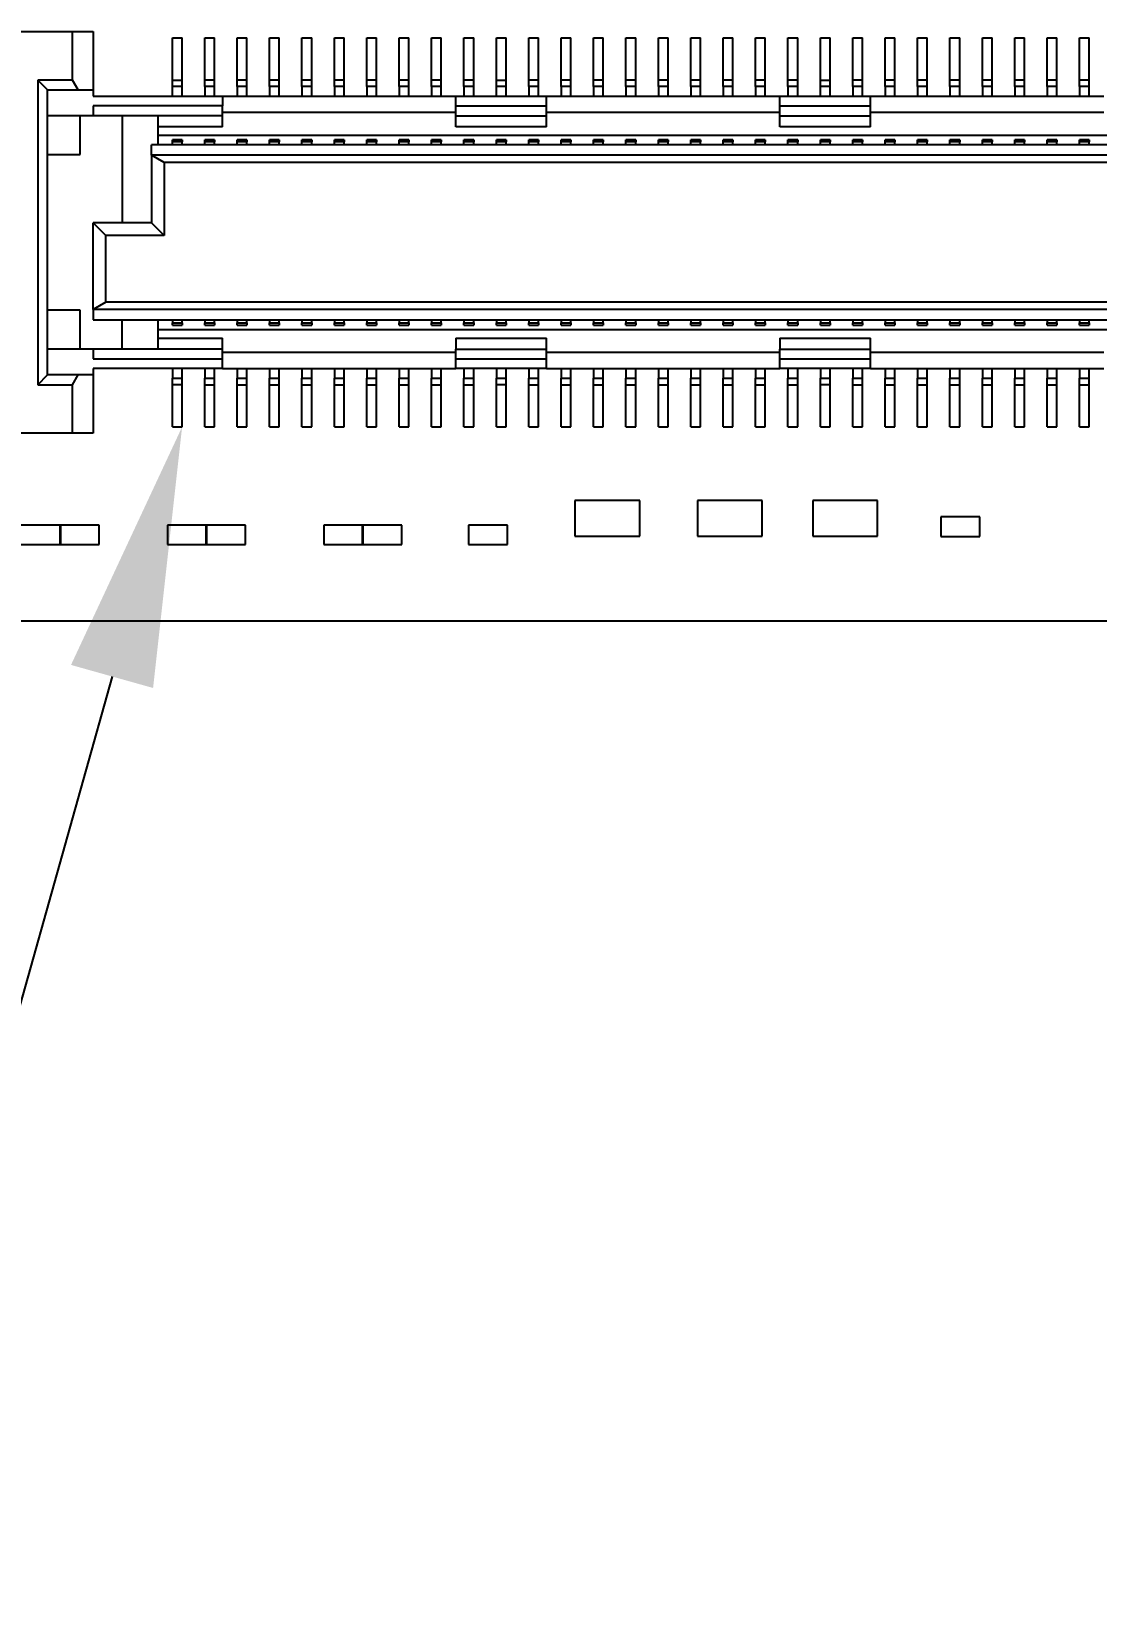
# Model space of a CAD drawing. Header units: millimetres. Extents: x 0 to 895, y 0 to 297.
# Drawn here: x 488.15 to 504.59, y 178.72 to 202.98 of the extents above; entities that cross this region are included whole.
import ezdxf
from ezdxf import colors
from ezdxf.entities.mleader import LeaderData, LeaderLine
from ezdxf.math import Vec2, Vec3

# ---------------------------------------------------------------- set-up
doc = ezdxf.new("R2010")
doc.units = ezdxf.units.MM
doc.styles.get("Standard").update_dxf_attribs({"font": 'GOTHIC.TTF'})

msp = doc.modelspace()

# ---------------------------------------------------------------- linework, layer by layer
at = {"color": 7, "linetype": 'Continuous', "lineweight": 25}
for p, q in [((487.05, 202.979), (488.782, 202.979)), ((488.782, 202.229), (488.782, 202.979)), ((488.782, 202.979), (489.1, 202.979)), ((489.1, 202.979), (489.1, 202.079)), ((490.325, 202.879), (490.475, 202.879)), ((490.325, 202.229), (490.325, 202.879)), ((490.475, 202.229), (490.475, 202.879)), ((490.825, 202.879), (490.975, 202.879)), ((490.825, 202.229), (490.825, 202.879)), ((490.975, 202.229), (490.975, 202.879)), ((491.325, 202.879), (491.475, 202.879)), ((491.325, 202.229), (491.325, 202.879)), ((491.475, 202.229), (491.475, 202.879)), ((491.825, 202.879), (491.975, 202.879)), ((491.825, 202.229), (491.825, 202.879)), ((491.975, 202.229), (491.975, 202.879)), ((492.325, 202.879), (492.475, 202.879)), ((492.325, 202.229), (492.325, 202.879)), ((492.475, 202.229), (492.475, 202.879)), ((492.825, 202.879), (492.975, 202.879)), ((492.825, 202.229), (492.825, 202.879)), ((492.975, 202.229), (492.975, 202.879)), ((493.325, 202.879), (493.475, 202.879)), ((493.325, 202.229), (493.325, 202.879)), ((493.475, 202.229), (493.475, 202.879)), ((493.825, 202.879), (493.975, 202.879)), ((493.825, 202.229), (493.825, 202.879)), ((493.975, 202.229), (493.975, 202.879)), ((494.325, 202.879), (494.475, 202.879)), ((494.325, 202.229), (494.325, 202.879)), ((494.475, 202.229), (494.475, 202.879)), ((494.825, 202.879), (494.975, 202.879)), ((494.825, 202.229), (494.825, 202.879)), ((494.975, 202.229), (494.975, 202.879)), ((495.325, 202.879), (495.475, 202.879)), ((495.325, 202.229), (495.325, 202.879)), ((495.475, 202.229), (495.475, 202.879)), ((495.825, 202.879), (495.975, 202.879)), ((495.825, 202.229), (495.825, 202.879)), ((495.975, 202.229), (495.975, 202.879)), ((496.325, 202.879), (496.475, 202.879)), ((496.325, 202.229), (496.325, 202.879)), ((496.475, 202.229), (496.475, 202.879)), ((496.825, 202.879), (496.975, 202.879)), ((496.825, 202.229), (496.825, 202.879)), ((496.975, 202.229), (496.975, 202.879)), ((497.325, 202.879), (497.475, 202.879)), ((497.325, 202.229), (497.325, 202.879)), ((497.475, 202.229), (497.475, 202.879)), ((497.825, 202.879), (497.975, 202.879)), ((497.825, 202.229), (497.825, 202.879)), ((497.975, 202.229), (497.975, 202.879)), ((498.325, 202.879), (498.475, 202.879)), ((498.325, 202.229), (498.325, 202.879)), ((498.475, 202.229), (498.475, 202.879)), ((498.825, 202.879), (498.975, 202.879)), ((498.825, 202.229), (498.825, 202.879)), ((498.975, 202.229), (498.975, 202.879)), ((499.325, 202.879), (499.475, 202.879)), ((499.325, 202.229), (499.325, 202.879)), ((499.475, 202.229), (499.475, 202.879)), ((499.825, 202.879), (499.975, 202.879)), ((499.825, 202.229), (499.825, 202.879)), ((499.975, 202.229), (499.975, 202.879)), ((500.325, 202.879), (500.475, 202.879)), ((500.325, 202.229), (500.325, 202.879)), ((500.475, 202.229), (500.475, 202.879)), ((500.825, 202.879), (500.975, 202.879)), ((500.825, 202.229), (500.825, 202.879)), ((500.975, 202.229), (500.975, 202.879)), ((501.325, 202.879), (501.475, 202.879)), ((501.325, 202.229), (501.325, 202.879)), ((501.475, 202.229), (501.475, 202.879)), ((501.825, 202.879), (501.975, 202.879)), ((501.825, 202.229), (501.825, 202.879)), ((501.975, 202.229), (501.975, 202.879)), ((502.325, 202.879), (502.475, 202.879)), ((502.325, 202.229), (502.325, 202.879)), ((502.475, 202.229), (502.475, 202.879)), ((502.825, 202.879), (502.975, 202.879)), ((502.825, 202.229), (502.825, 202.879)), ((502.975, 202.229), (502.975, 202.879)), ((503.325, 202.879), (503.475, 202.879)), ((503.325, 202.229), (503.325, 202.879)), ((503.475, 202.229), (503.475, 202.879)), ((503.825, 202.879), (503.975, 202.879)), ((503.825, 202.229), (503.825, 202.879)), ((503.975, 202.229), (503.975, 202.879)), ((504.325, 202.879), (504.475, 202.879)), ((504.325, 202.229), (504.325, 202.879)), ((504.475, 202.229), (504.475, 202.879)), ((488.782, 202.229), (488.25, 202.229)), ((488.25, 202.229), (488.25, 197.529)), ((488.4, 202.079), (488.25, 202.229)), ((488.4, 202.079), (488.869, 202.079)), ((488.4, 197.679), (488.4, 202.079)), ((488.869, 202.079), (488.782, 202.229)), ((488.869, 202.079), (489.1, 202.079)), ((489.1, 202.079), (489.1, 201.979)), ((490.325, 202.229), (490.475, 202.229)), ((490.325, 202.129), (490.325, 202.229)), ((490.325, 201.979), (490.325, 202.129)), ((490.475, 202.129), (490.325, 202.129)), ((490.475, 202.129), (490.475, 202.229)), ((490.475, 201.979), (490.475, 202.129)), ((490.975, 202.229), (490.825, 202.229)), ((490.825, 202.129), (490.825, 202.229)), ((490.825, 202.129), (490.825, 201.979)), ((490.975, 202.129), (490.825, 202.129)), ((490.975, 202.129), (490.975, 202.229)), ((490.975, 201.979), (490.975, 202.129)), ((491.475, 202.229), (491.325, 202.229)), ((491.325, 202.129), (491.325, 202.229)), ((491.475, 202.129), (491.325, 202.129)), ((491.325, 202.129), (491.325, 201.979)), ((491.475, 202.129), (491.475, 202.229)), ((491.475, 201.979), (491.475, 202.129)), ((491.975, 202.229), (491.825, 202.229)), ((491.825, 202.129), (491.825, 202.229)), ((491.975, 202.129), (491.825, 202.129)), ((491.825, 202.129), (491.825, 201.979)), ((491.975, 202.129), (491.975, 202.229)), ((491.975, 201.979), (491.975, 202.129)), ((492.475, 202.229), (492.325, 202.229)), ((492.325, 202.129), (492.325, 202.229)), ((492.325, 202.129), (492.325, 201.979)), ((492.475, 202.129), (492.325, 202.129)), ((492.475, 202.129), (492.475, 202.229)), ((492.475, 201.979), (492.475, 202.129)), ((492.975, 202.229), (492.825, 202.229)), ((492.825, 202.129), (492.825, 202.229)), ((492.825, 202.129), (492.825, 201.979)), ((492.975, 202.129), (492.825, 202.129)), ((492.975, 202.129), (492.975, 202.229)), ((492.975, 201.979), (492.975, 202.129)), ((493.475, 202.229), (493.325, 202.229)), ((493.325, 202.129), (493.325, 202.229)), ((493.325, 202.129), (493.325, 201.979)), ((493.475, 202.129), (493.325, 202.129)), ((493.475, 202.129), (493.475, 202.229)), ((493.475, 201.979), (493.475, 202.129)), ((493.975, 202.229), (493.825, 202.229)), ((493.825, 202.129), (493.825, 202.229)), ((493.825, 202.129), (493.825, 201.979)), ((493.975, 202.129), (493.825, 202.129)), ((493.975, 202.129), (493.975, 202.229)), ((493.975, 201.979), (493.975, 202.129)), ((494.475, 202.229), (494.325, 202.229)), ((494.325, 202.129), (494.325, 202.229)), ((494.325, 202.129), (494.325, 201.979)), ((494.475, 202.129), (494.325, 202.129)), ((494.475, 202.129), (494.475, 202.229)), ((494.475, 201.979), (494.475, 202.129)), ((494.975, 202.229), (494.825, 202.229)), ((494.825, 202.129), (494.825, 202.229)), ((494.825, 202.129), (494.825, 201.979)), ((494.975, 202.129), (494.825, 202.129)), ((494.975, 202.129), (494.975, 202.229)), ((494.975, 201.979), (494.975, 202.129)), ((495.325, 202.229), (495.475, 202.229)), ((495.325, 202.129), (495.325, 202.229)), ((495.325, 201.979), (495.325, 202.129)), ((495.475, 202.129), (495.325, 202.129)), ((495.475, 202.129), (495.475, 202.229)), ((495.475, 201.979), (495.475, 202.129)), ((495.975, 202.229), (495.825, 202.229)), ((495.825, 202.129), (495.825, 202.229)), ((495.825, 202.129), (495.825, 201.979)), ((495.975, 202.129), (495.825, 202.129)), ((495.975, 202.129), (495.975, 202.229)), ((495.975, 201.979), (495.975, 202.129)), ((496.475, 202.229), (496.325, 202.229)), ((496.325, 202.129), (496.325, 202.229)), ((496.325, 202.129), (496.325, 201.979)), ((496.475, 202.129), (496.325, 202.129)), ((496.475, 202.129), (496.475, 202.229)), ((496.475, 201.979), (496.475, 202.129)), ((496.975, 202.229), (496.825, 202.229)), ((496.825, 202.129), (496.825, 202.229)), ((496.825, 202.129), (496.825, 201.979)), ((496.975, 202.129), (496.825, 202.129)), ((496.975, 202.129), (496.975, 202.229)), ((496.975, 201.979), (496.975, 202.129)), ((497.475, 202.229), (497.325, 202.229)), ((497.325, 202.129), (497.325, 202.229)), ((497.325, 202.129), (497.325, 201.979)), ((497.475, 202.129), (497.325, 202.129)), ((497.475, 202.129), (497.475, 202.229)), ((497.475, 201.979), (497.475, 202.129)), ((497.975, 202.229), (497.825, 202.229)), ((497.825, 202.129), (497.825, 202.229)), ((497.825, 202.129), (497.825, 201.979)), ((497.975, 202.129), (497.825, 202.129)), ((497.975, 202.129), (497.975, 202.229)), ((497.975, 201.979), (497.975, 202.129)), ((498.475, 202.229), (498.325, 202.229)), ((498.325, 202.129), (498.325, 202.229)), ((498.475, 202.129), (498.325, 202.129)), ((498.325, 202.129), (498.325, 201.979)), ((498.475, 202.129), (498.475, 202.229)), ((498.475, 201.979), (498.475, 202.129)), ((498.975, 202.229), (498.825, 202.229)), ((498.825, 202.129), (498.825, 202.229)), ((498.825, 202.129), (498.825, 201.979)), ((498.975, 202.129), (498.825, 202.129)), ((498.975, 202.129), (498.975, 202.229)), ((498.975, 201.979), (498.975, 202.129)), ((499.475, 202.229), (499.325, 202.229)), ((499.325, 202.129), (499.325, 202.229)), ((499.325, 202.129), (499.325, 201.979)), ((499.475, 202.129), (499.325, 202.129)), ((499.475, 202.129), (499.475, 202.229)), ((499.475, 201.979), (499.475, 202.129)), ((499.975, 202.229), (499.825, 202.229)), ((499.825, 202.129), (499.825, 202.229)), ((499.975, 202.129), (499.825, 202.129)), ((499.825, 202.129), (499.825, 201.979)), ((499.975, 202.129), (499.975, 202.229)), ((499.975, 201.979), (499.975, 202.129)), ((500.325, 202.229), (500.475, 202.229)), ((500.325, 202.129), (500.325, 202.229)), ((500.325, 201.979), (500.325, 202.129)), ((500.475, 202.129), (500.325, 202.129)), ((500.475, 202.129), (500.475, 202.229)), ((500.475, 201.979), (500.475, 202.129)), ((500.975, 202.229), (500.825, 202.229)), ((500.825, 202.129), (500.825, 202.229)), ((500.825, 202.129), (500.825, 201.979)), ((500.975, 202.129), (500.825, 202.129)), ((500.975, 202.129), (500.975, 202.229)), ((500.975, 201.979), (500.975, 202.129)), ((501.475, 202.229), (501.325, 202.229)), ((501.325, 202.129), (501.325, 202.229)), ((501.475, 202.129), (501.325, 202.129)), ((501.325, 202.129), (501.325, 201.979)), ((501.475, 202.129), (501.475, 202.229)), ((501.475, 201.979), (501.475, 202.129)), ((501.975, 202.229), (501.825, 202.229)), ((501.825, 202.129), (501.825, 202.229)), ((501.975, 202.129), (501.825, 202.129)), ((501.825, 202.129), (501.825, 201.979)), ((501.975, 202.129), (501.975, 202.229)), ((501.975, 201.979), (501.975, 202.129)), ((502.475, 202.229), (502.325, 202.229)), ((502.325, 202.129), (502.325, 202.229)), ((502.475, 202.129), (502.325, 202.129)), ((502.325, 202.129), (502.325, 201.979)), ((502.475, 202.129), (502.475, 202.229)), ((502.475, 201.979), (502.475, 202.129)), ((502.975, 202.229), (502.825, 202.229)), ((502.825, 202.129), (502.825, 202.229)), ((502.825, 202.129), (502.825, 201.979)), ((502.975, 202.129), (502.825, 202.129)), ((502.975, 202.129), (502.975, 202.229)), ((502.975, 201.979), (502.975, 202.129)), ((503.475, 202.229), (503.325, 202.229)), ((503.325, 202.129), (503.325, 202.229)), ((503.325, 202.129), (503.325, 201.979)), ((503.475, 202.129), (503.325, 202.129)), ((503.475, 202.129), (503.475, 202.229)), ((503.475, 201.979), (503.475, 202.129)), ((503.975, 202.229), (503.825, 202.229)), ((503.825, 202.129), (503.825, 202.229)), ((503.975, 202.129), (503.825, 202.129)), ((503.825, 202.129), (503.825, 201.979)), ((503.975, 202.129), (503.975, 202.229)), ((503.975, 201.979), (503.975, 202.129)), ((504.475, 202.229), (504.325, 202.229)), ((504.325, 202.129), (504.325, 202.229)), ((504.475, 202.129), (504.325, 202.129)), ((504.325, 202.129), (504.325, 201.979)), ((504.475, 202.129), (504.475, 202.229)), ((504.475, 201.979), (504.475, 202.129)), ((489.1, 201.979), (491.1, 201.979)), ((491.1, 201.829), (489.1, 201.829)), ((489.1, 201.829), (489.1, 201.679)), ((491.1, 201.979), (491.1, 201.829)), ((491.1, 201.979), (494.7, 201.979)), ((491.1, 201.679), (491.1, 201.829)), ((494.7, 201.829), (494.7, 201.979)), ((494.7, 201.979), (496.1, 201.979)), ((494.7, 201.829), (496.1, 201.829)), ((494.7, 201.679), (494.7, 201.829)), ((496.1, 201.829), (496.1, 201.979)), ((496.1, 201.979), (499.7, 201.979)), ((496.1, 201.679), (496.1, 201.829)), ((499.7, 201.829), (499.7, 201.979)), ((499.7, 201.979), (501.1, 201.979)), ((499.7, 201.829), (501.1, 201.829)), ((499.7, 201.679), (499.7, 201.829)), ((501.1, 201.829), (501.1, 201.979)), ((501.1, 201.979), (504.7, 201.979)), ((501.1, 201.679), (501.1, 201.829)), ((489.1, 201.679), (488.4, 201.679)), ((488.9, 201.079), (488.9, 201.679)), ((491.1, 201.679), (489.1, 201.679)), ((489.55, 201.679), (489.55, 200.029)), ((490.1, 201.679), (490.1, 201.509)), ((494.7, 201.729), (491.1, 201.729)), ((491.1, 201.509), (491.1, 201.679)), ((494.7, 201.679), (496.1, 201.679)), ((494.7, 201.509), (494.7, 201.679)), ((499.7, 201.729), (496.1, 201.729)), ((496.1, 201.509), (496.1, 201.679)), ((499.7, 201.679), (501.1, 201.679)), ((499.7, 201.509), (499.7, 201.679)), ((504.7, 201.729), (501.1, 201.729)), ((501.1, 201.509), (501.1, 201.679)), ((491.1, 201.509), (490.1, 201.509)), ((490.1, 201.509), (490.1, 201.379)), ((490.1, 201.379), (545.2, 201.379)), ((490.1, 201.379), (490.1, 201.229)), ((496.1, 201.509), (494.7, 201.509)), ((501.1, 201.509), (499.7, 201.509)), ((488.4, 201.079), (488.9, 201.079)), ((545.3, 201.229), (490, 201.229)), ((490, 201.069), (490, 201.229)), ((490.475, 201.309), (490.325, 201.309)), ((490.325, 201.275), (490.325, 201.309)), ((490.325, 201.229), (490.325, 201.275)), ((490.475, 201.275), (490.325, 201.275)), ((490.475, 201.309), (490.475, 201.275)), ((490.475, 201.229), (490.475, 201.275)), ((490.975, 201.309), (490.825, 201.309)), ((490.825, 201.275), (490.825, 201.309)), ((490.825, 201.229), (490.825, 201.275)), ((490.975, 201.275), (490.825, 201.275)), ((490.975, 201.309), (490.975, 201.275)), ((490.975, 201.229), (490.975, 201.275)), ((491.475, 201.309), (491.325, 201.309)), ((491.325, 201.275), (491.325, 201.309)), ((491.325, 201.229), (491.325, 201.275)), ((491.475, 201.275), (491.325, 201.275)), ((491.475, 201.309), (491.475, 201.275)), ((491.475, 201.229), (491.475, 201.275)), ((491.975, 201.309), (491.825, 201.309)), ((491.825, 201.275), (491.825, 201.309)), ((491.825, 201.229), (491.825, 201.275)), ((491.975, 201.275), (491.825, 201.275)), ((491.975, 201.309), (491.975, 201.275)), ((491.975, 201.229), (491.975, 201.275)), ((492.475, 201.309), (492.325, 201.309)), ((492.325, 201.275), (492.325, 201.309)), ((492.325, 201.229), (492.325, 201.275)), ((492.475, 201.275), (492.325, 201.275)), ((492.475, 201.309), (492.475, 201.275)), ((492.475, 201.229), (492.475, 201.275)), ((492.975, 201.309), (492.825, 201.309)), ((492.825, 201.275), (492.825, 201.309)), ((492.825, 201.229), (492.825, 201.275)), ((492.975, 201.275), (492.825, 201.275)), ((492.975, 201.309), (492.975, 201.275)), ((492.975, 201.229), (492.975, 201.275)), ((493.475, 201.309), (493.325, 201.309)), ((493.325, 201.275), (493.325, 201.309)), ((493.325, 201.229), (493.325, 201.275)), ((493.475, 201.275), (493.325, 201.275)), ((493.475, 201.309), (493.475, 201.275)), ((493.475, 201.229), (493.475, 201.275)), ((493.975, 201.309), (493.825, 201.309)), ((493.825, 201.275), (493.825, 201.309)), ((493.825, 201.229), (493.825, 201.275)), ((493.975, 201.275), (493.825, 201.275)), ((493.975, 201.309), (493.975, 201.275)), ((493.975, 201.229), (493.975, 201.275)), ((494.475, 201.309), (494.325, 201.309)), ((494.325, 201.275), (494.325, 201.309)), ((494.325, 201.229), (494.325, 201.275)), ((494.475, 201.275), (494.325, 201.275)), ((494.475, 201.309), (494.475, 201.275)), ((494.475, 201.229), (494.475, 201.275)), ((494.975, 201.309), (494.825, 201.309)), ((494.825, 201.275), (494.825, 201.309)), ((494.825, 201.229), (494.825, 201.275)), ((494.975, 201.275), (494.825, 201.275)), ((494.975, 201.309), (494.975, 201.275)), ((494.975, 201.229), (494.975, 201.275)), ((495.475, 201.309), (495.325, 201.309)), ((495.325, 201.275), (495.325, 201.309)), ((495.325, 201.229), (495.325, 201.275)), ((495.475, 201.275), (495.325, 201.275)), ((495.475, 201.309), (495.475, 201.275)), ((495.475, 201.229), (495.475, 201.275)), ((495.975, 201.309), (495.825, 201.309)), ((495.825, 201.275), (495.825, 201.309)), ((495.825, 201.229), (495.825, 201.275)), ((495.975, 201.275), (495.825, 201.275)), ((495.975, 201.309), (495.975, 201.275)), ((495.975, 201.229), (495.975, 201.275)), ((496.475, 201.309), (496.325, 201.309)), ((496.325, 201.275), (496.325, 201.309)), ((496.325, 201.229), (496.325, 201.275)), ((496.475, 201.275), (496.325, 201.275)), ((496.475, 201.309), (496.475, 201.275)), ((496.475, 201.229), (496.475, 201.275)), ((496.975, 201.309), (496.825, 201.309)), ((496.825, 201.275), (496.825, 201.309)), ((496.825, 201.229), (496.825, 201.275)), ((496.975, 201.275), (496.825, 201.275)), ((496.975, 201.309), (496.975, 201.275)), ((496.975, 201.229), (496.975, 201.275)), ((497.475, 201.309), (497.325, 201.309)), ((497.325, 201.275), (497.325, 201.309)), ((497.325, 201.229), (497.325, 201.275)), ((497.475, 201.275), (497.325, 201.275)), ((497.475, 201.309), (497.475, 201.275)), ((497.475, 201.229), (497.475, 201.275)), ((497.975, 201.309), (497.825, 201.309)), ((497.825, 201.275), (497.825, 201.309)), ((497.825, 201.229), (497.825, 201.275)), ((497.975, 201.275), (497.825, 201.275)), ((497.975, 201.309), (497.975, 201.275)), ((497.975, 201.229), (497.975, 201.275)), ((498.475, 201.309), (498.325, 201.309)), ((498.325, 201.275), (498.325, 201.309)), ((498.325, 201.229), (498.325, 201.275)), ((498.475, 201.275), (498.325, 201.275)), ((498.475, 201.309), (498.475, 201.275)), ((498.475, 201.229), (498.475, 201.275)), ((498.975, 201.309), (498.825, 201.309)), ((498.825, 201.275), (498.825, 201.309)), ((498.825, 201.229), (498.825, 201.275)), ((498.975, 201.275), (498.825, 201.275)), ((498.975, 201.309), (498.975, 201.275)), ((498.975, 201.229), (498.975, 201.275)), ((499.475, 201.309), (499.325, 201.309)), ((499.325, 201.275), (499.325, 201.309)), ((499.325, 201.229), (499.325, 201.275)), ((499.475, 201.275), (499.325, 201.275)), ((499.475, 201.309), (499.475, 201.275)), ((499.475, 201.229), (499.475, 201.275)), ((499.975, 201.309), (499.825, 201.309)), ((499.825, 201.275), (499.825, 201.309)), ((499.825, 201.229), (499.825, 201.275)), ((499.975, 201.275), (499.825, 201.275)), ((499.975, 201.309), (499.975, 201.275)), ((499.975, 201.229), (499.975, 201.275)), ((500.475, 201.309), (500.325, 201.309)), ((500.325, 201.275), (500.325, 201.309)), ((500.325, 201.229), (500.325, 201.275)), ((500.475, 201.275), (500.325, 201.275)), ((500.475, 201.309), (500.475, 201.275)), ((500.475, 201.229), (500.475, 201.275)), ((500.975, 201.309), (500.825, 201.309)), ((500.825, 201.275), (500.825, 201.309)), ((500.825, 201.229), (500.825, 201.275)), ((500.975, 201.275), (500.825, 201.275)), ((500.975, 201.309), (500.975, 201.275)), ((500.975, 201.229), (500.975, 201.275)), ((501.475, 201.309), (501.325, 201.309)), ((501.325, 201.275), (501.325, 201.309)), ((501.325, 201.229), (501.325, 201.275)), ((501.475, 201.275), (501.325, 201.275)), ((501.475, 201.309), (501.475, 201.275)), ((501.475, 201.229), (501.475, 201.275)), ((501.975, 201.309), (501.825, 201.309)), ((501.825, 201.275), (501.825, 201.309)), ((501.825, 201.229), (501.825, 201.275)), ((501.975, 201.275), (501.825, 201.275)), ((501.975, 201.309), (501.975, 201.275)), ((501.975, 201.229), (501.975, 201.275)), ((502.475, 201.309), (502.325, 201.309)), ((502.325, 201.275), (502.325, 201.309)), ((502.325, 201.229), (502.325, 201.275)), ((502.475, 201.275), (502.325, 201.275)), ((502.475, 201.309), (502.475, 201.275)), ((502.475, 201.229), (502.475, 201.275)), ((502.975, 201.309), (502.825, 201.309)), ((502.825, 201.275), (502.825, 201.309)), ((502.825, 201.229), (502.825, 201.275)), ((502.975, 201.275), (502.825, 201.275)), ((502.975, 201.309), (502.975, 201.275)), ((502.975, 201.229), (502.975, 201.275)), ((503.475, 201.309), (503.325, 201.309)), ((503.325, 201.275), (503.325, 201.309)), ((503.325, 201.229), (503.325, 201.275)), ((503.475, 201.275), (503.325, 201.275)), ((503.475, 201.309), (503.475, 201.275)), ((503.475, 201.229), (503.475, 201.275)), ((503.975, 201.309), (503.825, 201.309)), ((503.825, 201.275), (503.825, 201.309)), ((503.825, 201.229), (503.825, 201.275)), ((503.975, 201.275), (503.825, 201.275)), ((503.975, 201.309), (503.975, 201.275)), ((503.975, 201.229), (503.975, 201.275)), ((504.475, 201.309), (504.325, 201.309)), ((504.325, 201.275), (504.325, 201.309)), ((504.325, 201.229), (504.325, 201.275)), ((504.475, 201.275), (504.325, 201.275)), ((504.475, 201.309), (504.475, 201.275)), ((504.475, 201.229), (504.475, 201.275)), ((545.3, 201.069), (490, 201.069)), ((490.2, 200.955), (490, 201.069)), ((490, 201.069), (490, 200.029)), ((490.2, 200.955), (490.2, 199.829)), ((545.1, 200.955), (490.2, 200.955)), ((489.1, 198.689), (489.1, 200.029)), ((489.3, 199.829), (489.1, 200.029)), ((490, 200.029), (489.1, 200.029)), ((490.2, 199.829), (490, 200.029)), ((490.2, 199.829), (489.3, 199.829)), ((489.3, 198.804), (489.3, 199.829)), ((488.9, 198.679), (488.4, 198.679)), ((488.9, 198.079), (488.9, 198.679)), ((489.3, 198.804), (489.1, 198.689)), ((546.2, 198.689), (489.1, 198.689)), ((489.1, 198.689), (489.1, 198.529)), ((546, 198.804), (489.3, 198.804)), ((489.1, 198.529), (546.2, 198.529)), ((489.55, 198.079), (489.55, 198.529)), ((490.1, 198.529), (490.1, 198.379)), ((490.325, 198.529), (490.325, 198.483)), ((490.325, 198.483), (490.475, 198.483)), ((490.325, 198.449), (490.325, 198.483)), ((490.325, 198.449), (490.475, 198.449)), ((490.475, 198.483), (490.475, 198.529)), ((490.475, 198.483), (490.475, 198.449)), ((490.825, 198.529), (490.825, 198.483)), ((490.825, 198.483), (490.975, 198.483)), ((490.825, 198.449), (490.825, 198.483)), ((490.825, 198.449), (490.975, 198.449)), ((490.975, 198.483), (490.975, 198.529)), ((490.975, 198.483), (490.975, 198.449)), ((491.325, 198.529), (491.325, 198.483)), ((491.325, 198.483), (491.475, 198.483)), ((491.325, 198.449), (491.325, 198.483)), ((491.325, 198.449), (491.475, 198.449)), ((491.475, 198.483), (491.475, 198.529)), ((491.475, 198.483), (491.475, 198.449)), ((491.825, 198.529), (491.825, 198.483)), ((491.825, 198.483), (491.975, 198.483)), ((491.825, 198.449), (491.825, 198.483)), ((491.825, 198.449), (491.975, 198.449)), ((491.975, 198.483), (491.975, 198.529)), ((491.975, 198.483), (491.975, 198.449)), ((492.325, 198.529), (492.325, 198.483)), ((492.325, 198.483), (492.475, 198.483)), ((492.325, 198.449), (492.325, 198.483)), ((492.325, 198.449), (492.475, 198.449)), ((492.475, 198.483), (492.475, 198.529)), ((492.475, 198.483), (492.475, 198.449)), ((492.825, 198.529), (492.825, 198.483)), ((492.825, 198.483), (492.975, 198.483)), ((492.825, 198.449), (492.825, 198.483)), ((492.825, 198.449), (492.975, 198.449)), ((492.975, 198.483), (492.975, 198.529)), ((492.975, 198.483), (492.975, 198.449)), ((493.325, 198.529), (493.325, 198.483)), ((493.325, 198.483), (493.475, 198.483)), ((493.325, 198.449), (493.325, 198.483)), ((493.325, 198.449), (493.475, 198.449)), ((493.475, 198.483), (493.475, 198.529)), ((493.475, 198.483), (493.475, 198.449)), ((493.825, 198.529), (493.825, 198.483)), ((493.825, 198.483), (493.975, 198.483)), ((493.825, 198.449), (493.825, 198.483)), ((493.825, 198.449), (493.975, 198.449)), ((493.975, 198.483), (493.975, 198.529)), ((493.975, 198.483), (493.975, 198.449)), ((494.325, 198.529), (494.325, 198.483)), ((494.325, 198.483), (494.475, 198.483)), ((494.325, 198.449), (494.325, 198.483)), ((494.325, 198.449), (494.475, 198.449)), ((494.475, 198.483), (494.475, 198.529)), ((494.475, 198.483), (494.475, 198.449)), ((494.825, 198.529), (494.825, 198.483)), ((494.825, 198.483), (494.975, 198.483)), ((494.825, 198.449), (494.825, 198.483)), ((494.825, 198.449), (494.975, 198.449)), ((494.975, 198.483), (494.975, 198.529)), ((494.975, 198.483), (494.975, 198.449)), ((495.325, 198.529), (495.325, 198.483)), ((495.325, 198.483), (495.475, 198.483)), ((495.325, 198.449), (495.325, 198.483)), ((495.325, 198.449), (495.475, 198.449)), ((495.475, 198.483), (495.475, 198.529)), ((495.475, 198.483), (495.475, 198.449)), ((495.825, 198.529), (495.825, 198.483)), ((495.825, 198.483), (495.975, 198.483)), ((495.825, 198.449), (495.825, 198.483)), ((495.825, 198.449), (495.975, 198.449)), ((495.975, 198.483), (495.975, 198.529)), ((495.975, 198.483), (495.975, 198.449)), ((496.325, 198.529), (496.325, 198.483)), ((496.325, 198.483), (496.475, 198.483)), ((496.325, 198.449), (496.325, 198.483)), ((496.325, 198.449), (496.475, 198.449)), ((496.475, 198.483), (496.475, 198.529)), ((496.475, 198.483), (496.475, 198.449)), ((496.825, 198.529), (496.825, 198.483)), ((496.825, 198.483), (496.975, 198.483)), ((496.825, 198.449), (496.825, 198.483)), ((496.825, 198.449), (496.975, 198.449)), ((496.975, 198.483), (496.975, 198.529)), ((496.975, 198.483), (496.975, 198.449)), ((497.325, 198.529), (497.325, 198.483)), ((497.325, 198.483), (497.475, 198.483)), ((497.325, 198.449), (497.325, 198.483)), ((497.325, 198.449), (497.475, 198.449)), ((497.475, 198.483), (497.475, 198.529)), ((497.475, 198.483), (497.475, 198.449)), ((497.825, 198.529), (497.825, 198.483)), ((497.825, 198.483), (497.975, 198.483)), ((497.825, 198.449), (497.825, 198.483)), ((497.825, 198.449), (497.975, 198.449)), ((497.975, 198.483), (497.975, 198.529)), ((497.975, 198.483), (497.975, 198.449)), ((498.325, 198.529), (498.325, 198.483)), ((498.325, 198.483), (498.475, 198.483)), ((498.325, 198.449), (498.325, 198.483)), ((498.325, 198.449), (498.475, 198.449)), ((498.475, 198.483), (498.475, 198.529)), ((498.475, 198.483), (498.475, 198.449)), ((498.825, 198.529), (498.825, 198.483)), ((498.825, 198.483), (498.975, 198.483)), ((498.825, 198.449), (498.825, 198.483)), ((498.825, 198.449), (498.975, 198.449)), ((498.975, 198.483), (498.975, 198.529)), ((498.975, 198.483), (498.975, 198.449)), ((499.325, 198.529), (499.325, 198.483)), ((499.325, 198.483), (499.475, 198.483)), ((499.325, 198.449), (499.325, 198.483)), ((499.325, 198.449), (499.475, 198.449)), ((499.475, 198.483), (499.475, 198.529)), ((499.475, 198.483), (499.475, 198.449)), ((499.825, 198.529), (499.825, 198.483)), ((499.825, 198.483), (499.975, 198.483)), ((499.825, 198.449), (499.825, 198.483)), ((499.825, 198.449), (499.975, 198.449)), ((499.975, 198.483), (499.975, 198.529)), ((499.975, 198.483), (499.975, 198.449)), ((500.325, 198.529), (500.325, 198.483)), ((500.325, 198.483), (500.475, 198.483)), ((500.325, 198.449), (500.325, 198.483)), ((500.325, 198.449), (500.475, 198.449)), ((500.475, 198.483), (500.475, 198.529)), ((500.475, 198.483), (500.475, 198.449)), ((500.825, 198.529), (500.825, 198.483)), ((500.825, 198.483), (500.975, 198.483)), ((500.825, 198.449), (500.825, 198.483)), ((500.825, 198.449), (500.975, 198.449)), ((500.975, 198.483), (500.975, 198.529)), ((500.975, 198.483), (500.975, 198.449)), ((501.325, 198.529), (501.325, 198.483)), ((501.325, 198.483), (501.475, 198.483)), ((501.325, 198.449), (501.325, 198.483)), ((501.325, 198.449), (501.475, 198.449)), ((501.475, 198.483), (501.475, 198.529)), ((501.475, 198.483), (501.475, 198.449)), ((501.825, 198.529), (501.825, 198.483)), ((501.825, 198.483), (501.975, 198.483)), ((501.825, 198.449), (501.825, 198.483)), ((501.825, 198.449), (501.975, 198.449)), ((501.975, 198.483), (501.975, 198.529)), ((501.975, 198.483), (501.975, 198.449)), ((502.325, 198.529), (502.325, 198.483)), ((502.325, 198.483), (502.475, 198.483)), ((502.325, 198.449), (502.325, 198.483)), ((502.325, 198.449), (502.475, 198.449)), ((502.475, 198.483), (502.475, 198.529)), ((502.475, 198.483), (502.475, 198.449)), ((502.825, 198.529), (502.825, 198.483)), ((502.825, 198.483), (502.975, 198.483)), ((502.825, 198.449), (502.825, 198.483)), ((502.825, 198.449), (502.975, 198.449)), ((502.975, 198.483), (502.975, 198.529)), ((502.975, 198.483), (502.975, 198.449)), ((503.325, 198.529), (503.325, 198.483)), ((503.325, 198.483), (503.475, 198.483)), ((503.325, 198.449), (503.325, 198.483)), ((503.325, 198.449), (503.475, 198.449)), ((503.475, 198.483), (503.475, 198.529)), ((503.475, 198.483), (503.475, 198.449)), ((503.825, 198.529), (503.825, 198.483)), ((503.825, 198.483), (503.975, 198.483)), ((503.825, 198.449), (503.825, 198.483)), ((503.825, 198.449), (503.975, 198.449)), ((503.975, 198.483), (503.975, 198.529)), ((503.975, 198.483), (503.975, 198.449)), ((504.325, 198.529), (504.325, 198.483)), ((504.325, 198.483), (504.475, 198.483)), ((504.325, 198.449), (504.325, 198.483)), ((504.325, 198.449), (504.475, 198.449)), ((504.475, 198.483), (504.475, 198.529)), ((504.475, 198.483), (504.475, 198.449)), ((490.1, 198.379), (545.2, 198.379)), ((490.1, 198.379), (490.1, 198.249)), ((490.1, 198.249), (491.1, 198.249)), ((490.1, 198.249), (490.1, 198.079)), ((491.1, 198.079), (491.1, 198.249)), ((494.7, 198.249), (496.1, 198.249)), ((494.7, 198.249), (494.7, 198.079)), ((496.1, 198.079), (496.1, 198.249)), ((499.7, 198.249), (501.1, 198.249)), ((499.7, 198.249), (499.7, 198.079)), ((501.1, 198.079), (501.1, 198.249)), ((489.1, 198.079), (488.4, 198.079)), ((489.1, 198.079), (489.1, 197.929)), ((491.1, 198.079), (489.1, 198.079)), ((489.1, 197.929), (491.1, 197.929)), ((491.1, 197.929), (491.1, 198.079)), ((491.1, 198.029), (494.7, 198.029)), ((491.1, 197.779), (491.1, 197.929)), ((494.7, 198.079), (496.1, 198.079)), ((494.7, 197.929), (494.7, 198.079)), ((494.7, 197.929), (496.1, 197.929)), ((494.7, 197.779), (494.7, 197.929)), ((496.1, 197.929), (496.1, 198.079)), ((496.1, 198.029), (499.7, 198.029)), ((496.1, 197.779), (496.1, 197.929)), ((499.7, 198.079), (501.1, 198.079)), ((499.7, 197.929), (499.7, 198.079)), ((499.7, 197.929), (501.1, 197.929)), ((499.7, 197.779), (499.7, 197.929)), ((501.1, 197.929), (501.1, 198.079)), ((501.1, 198.029), (504.7, 198.029)), ((501.1, 197.779), (501.1, 197.929)), ((488.25, 197.529), (488.4, 197.679)), ((488.869, 197.679), (488.4, 197.679)), ((488.782, 197.529), (488.869, 197.679)), ((489.1, 197.679), (488.869, 197.679)), ((491.1, 197.779), (489.1, 197.779)), ((489.1, 197.779), (489.1, 197.679)), ((489.1, 197.679), (489.1, 196.779)), ((490.325, 197.779), (490.325, 197.629)), ((490.475, 197.629), (490.475, 197.779)), ((490.825, 197.779), (490.825, 197.629)), ((490.975, 197.629), (490.975, 197.779)), ((491.1, 197.779), (494.7, 197.779)), ((491.325, 197.779), (491.325, 197.629)), ((491.475, 197.629), (491.475, 197.779)), ((491.825, 197.779), (491.825, 197.629)), ((491.975, 197.629), (491.975, 197.779)), ((492.325, 197.779), (492.325, 197.629)), ((492.475, 197.629), (492.475, 197.779)), ((492.825, 197.779), (492.825, 197.629)), ((492.975, 197.629), (492.975, 197.779)), ((493.325, 197.779), (493.325, 197.629)), ((493.475, 197.629), (493.475, 197.779)), ((493.825, 197.779), (493.825, 197.629)), ((493.975, 197.629), (493.975, 197.779)), ((494.325, 197.779), (494.325, 197.629)), ((494.475, 197.629), (494.475, 197.779)), ((496.1, 197.779), (494.7, 197.779)), ((494.825, 197.779), (494.825, 197.629)), ((494.975, 197.629), (494.975, 197.779)), ((495.325, 197.779), (495.325, 197.629)), ((495.475, 197.629), (495.475, 197.779)), ((495.825, 197.779), (495.825, 197.629)), ((495.975, 197.629), (495.975, 197.779)), ((496.1, 197.779), (499.7, 197.779)), ((496.325, 197.779), (496.325, 197.629)), ((496.475, 197.629), (496.475, 197.779)), ((496.825, 197.779), (496.825, 197.629)), ((496.975, 197.629), (496.975, 197.779)), ((497.325, 197.779), (497.325, 197.629)), ((497.475, 197.629), (497.475, 197.779)), ((497.825, 197.779), (497.825, 197.629)), ((497.975, 197.629), (497.975, 197.779)), ((498.325, 197.779), (498.325, 197.629)), ((498.475, 197.629), (498.475, 197.779)), ((498.825, 197.779), (498.825, 197.629)), ((498.975, 197.629), (498.975, 197.779)), ((499.325, 197.779), (499.325, 197.629)), ((499.475, 197.629), (499.475, 197.779)), ((501.1, 197.779), (499.7, 197.779)), ((499.825, 197.779), (499.825, 197.629)), ((499.975, 197.629), (499.975, 197.779)), ((500.325, 197.779), (500.325, 197.629)), ((500.475, 197.629), (500.475, 197.779)), ((500.825, 197.779), (500.825, 197.629)), ((500.975, 197.629), (500.975, 197.779)), ((501.1, 197.779), (504.7, 197.779)), ((501.325, 197.779), (501.325, 197.629)), ((501.475, 197.629), (501.475, 197.779)), ((501.825, 197.779), (501.825, 197.629)), ((501.975, 197.629), (501.975, 197.779)), ((502.325, 197.779), (502.325, 197.629)), ((502.475, 197.629), (502.475, 197.779)), ((502.825, 197.779), (502.825, 197.629)), ((502.975, 197.629), (502.975, 197.779)), ((503.325, 197.779), (503.325, 197.629)), ((503.475, 197.629), (503.475, 197.779)), ((503.825, 197.779), (503.825, 197.629)), ((503.975, 197.629), (503.975, 197.779)), ((504.325, 197.779), (504.325, 197.629)), ((504.475, 197.629), (504.475, 197.779)), ((488.25, 197.529), (488.782, 197.529)), ((488.782, 196.779), (488.782, 197.529)), ((490.325, 197.629), (490.475, 197.629)), ((490.325, 197.529), (490.325, 197.629)), ((490.475, 197.529), (490.325, 197.529)), ((490.325, 196.879), (490.325, 197.529)), ((490.475, 197.529), (490.475, 197.629)), ((490.475, 196.879), (490.475, 197.529)), ((490.825, 197.629), (490.975, 197.629)), ((490.825, 197.529), (490.825, 197.629)), ((490.825, 197.529), (490.975, 197.529)), ((490.825, 196.879), (490.825, 197.529)), ((490.975, 197.529), (490.975, 197.629)), ((490.975, 196.879), (490.975, 197.529)), ((491.325, 197.629), (491.475, 197.629)), ((491.325, 197.529), (491.325, 197.629)), ((491.325, 197.529), (491.475, 197.529)), ((491.325, 196.879), (491.325, 197.529)), ((491.475, 197.529), (491.475, 197.629)), ((491.475, 196.879), (491.475, 197.529)), ((491.825, 197.629), (491.975, 197.629)), ((491.825, 197.529), (491.825, 197.629)), ((491.825, 197.529), (491.975, 197.529)), ((491.825, 196.879), (491.825, 197.529)), ((491.975, 197.529), (491.975, 197.629)), ((491.975, 196.879), (491.975, 197.529)), ((492.325, 197.629), (492.475, 197.629)), ((492.325, 197.529), (492.325, 197.629)), ((492.325, 197.529), (492.475, 197.529)), ((492.325, 196.879), (492.325, 197.529)), ((492.475, 197.529), (492.475, 197.629)), ((492.475, 196.879), (492.475, 197.529)), ((492.825, 197.629), (492.975, 197.629)), ((492.825, 197.529), (492.825, 197.629)), ((492.825, 197.529), (492.975, 197.529)), ((492.825, 196.879), (492.825, 197.529)), ((492.975, 197.529), (492.975, 197.629)), ((492.975, 196.879), (492.975, 197.529)), ((493.325, 197.629), (493.475, 197.629)), ((493.325, 197.529), (493.325, 197.629)), ((493.325, 197.529), (493.475, 197.529)), ((493.325, 196.879), (493.325, 197.529)), ((493.475, 197.529), (493.475, 197.629)), ((493.475, 196.879), (493.475, 197.529)), ((493.825, 197.629), (493.975, 197.629)), ((493.825, 197.529), (493.825, 197.629)), ((493.825, 197.529), (493.975, 197.529)), ((493.825, 196.879), (493.825, 197.529)), ((493.975, 197.529), (493.975, 197.629)), ((493.975, 196.879), (493.975, 197.529)), ((494.325, 197.629), (494.475, 197.629)), ((494.325, 197.529), (494.325, 197.629)), ((494.325, 197.529), (494.475, 197.529)), ((494.325, 196.879), (494.325, 197.529)), ((494.475, 197.529), (494.475, 197.629)), ((494.475, 196.879), (494.475, 197.529)), ((494.825, 197.629), (494.975, 197.629)), ((494.825, 197.529), (494.825, 197.629)), ((494.825, 197.529), (494.975, 197.529)), ((494.825, 196.879), (494.825, 197.529)), ((494.975, 197.529), (494.975, 197.629)), ((494.975, 196.879), (494.975, 197.529)), ((495.325, 197.629), (495.475, 197.629)), ((495.325, 197.529), (495.325, 197.629)), ((495.475, 197.529), (495.325, 197.529)), ((495.325, 196.879), (495.325, 197.529)), ((495.475, 197.529), (495.475, 197.629)), ((495.475, 196.879), (495.475, 197.529)), ((495.825, 197.629), (495.975, 197.629)), ((495.825, 197.529), (495.825, 197.629)), ((495.825, 197.529), (495.975, 197.529)), ((495.825, 196.879), (495.825, 197.529)), ((495.975, 197.529), (495.975, 197.629)), ((495.975, 196.879), (495.975, 197.529)), ((496.325, 197.629), (496.475, 197.629)), ((496.325, 197.529), (496.325, 197.629)), ((496.325, 197.529), (496.475, 197.529)), ((496.325, 196.879), (496.325, 197.529)), ((496.475, 197.529), (496.475, 197.629)), ((496.475, 196.879), (496.475, 197.529)), ((496.825, 197.629), (496.975, 197.629)), ((496.825, 197.529), (496.825, 197.629)), ((496.825, 197.529), (496.975, 197.529)), ((496.825, 196.879), (496.825, 197.529)), ((496.975, 197.529), (496.975, 197.629)), ((496.975, 196.879), (496.975, 197.529)), ((497.325, 197.629), (497.475, 197.629)), ((497.325, 197.529), (497.325, 197.629)), ((497.325, 197.529), (497.475, 197.529)), ((497.325, 196.879), (497.325, 197.529)), ((497.475, 197.529), (497.475, 197.629)), ((497.475, 196.879), (497.475, 197.529)), ((497.825, 197.629), (497.975, 197.629)), ((497.825, 197.529), (497.825, 197.629)), ((497.825, 197.529), (497.975, 197.529)), ((497.825, 196.879), (497.825, 197.529)), ((497.975, 197.529), (497.975, 197.629)), ((497.975, 196.879), (497.975, 197.529)), ((498.325, 197.629), (498.475, 197.629)), ((498.325, 197.529), (498.325, 197.629)), ((498.325, 197.529), (498.475, 197.529)), ((498.325, 196.879), (498.325, 197.529)), ((498.475, 197.529), (498.475, 197.629)), ((498.475, 196.879), (498.475, 197.529)), ((498.825, 197.629), (498.975, 197.629)), ((498.825, 197.529), (498.825, 197.629)), ((498.825, 197.529), (498.975, 197.529)), ((498.825, 196.879), (498.825, 197.529)), ((498.975, 197.529), (498.975, 197.629)), ((498.975, 196.879), (498.975, 197.529)), ((499.325, 197.629), (499.475, 197.629)), ((499.325, 197.529), (499.325, 197.629)), ((499.325, 197.529), (499.475, 197.529)), ((499.325, 196.879), (499.325, 197.529)), ((499.475, 197.529), (499.475, 197.629)), ((499.475, 196.879), (499.475, 197.529)), ((499.825, 197.629), (499.975, 197.629)), ((499.825, 197.529), (499.825, 197.629)), ((499.825, 197.529), (499.975, 197.529)), ((499.825, 196.879), (499.825, 197.529)), ((499.975, 197.529), (499.975, 197.629)), ((499.975, 196.879), (499.975, 197.529)), ((500.325, 197.629), (500.475, 197.629)), ((500.325, 197.529), (500.325, 197.629)), ((500.475, 197.529), (500.325, 197.529)), ((500.325, 196.879), (500.325, 197.529)), ((500.475, 197.529), (500.475, 197.629)), ((500.475, 196.879), (500.475, 197.529)), ((500.825, 197.629), (500.975, 197.629)), ((500.825, 197.529), (500.825, 197.629)), ((500.825, 197.529), (500.975, 197.529)), ((500.825, 196.879), (500.825, 197.529)), ((500.975, 197.529), (500.975, 197.629)), ((500.975, 196.879), (500.975, 197.529)), ((501.325, 197.629), (501.475, 197.629)), ((501.325, 197.529), (501.325, 197.629)), ((501.325, 197.529), (501.475, 197.529)), ((501.325, 196.879), (501.325, 197.529)), ((501.475, 197.529), (501.475, 197.629)), ((501.475, 196.879), (501.475, 197.529)), ((501.825, 197.629), (501.975, 197.629)), ((501.825, 197.529), (501.825, 197.629)), ((501.825, 197.529), (501.975, 197.529)), ((501.825, 196.879), (501.825, 197.529)), ((501.975, 197.529), (501.975, 197.629)), ((501.975, 196.879), (501.975, 197.529)), ((502.325, 197.629), (502.475, 197.629)), ((502.325, 197.529), (502.325, 197.629)), ((502.325, 197.529), (502.475, 197.529)), ((502.325, 196.879), (502.325, 197.529)), ((502.475, 197.529), (502.475, 197.629)), ((502.475, 196.879), (502.475, 197.529)), ((502.825, 197.629), (502.975, 197.629)), ((502.825, 197.529), (502.825, 197.629)), ((502.825, 197.529), (502.975, 197.529)), ((502.825, 196.879), (502.825, 197.529)), ((502.975, 197.529), (502.975, 197.629)), ((502.975, 196.879), (502.975, 197.529)), ((503.325, 197.629), (503.475, 197.629)), ((503.325, 197.529), (503.325, 197.629)), ((503.325, 197.529), (503.475, 197.529)), ((503.325, 196.879), (503.325, 197.529)), ((503.475, 197.529), (503.475, 197.629)), ((503.475, 196.879), (503.475, 197.529)), ((503.825, 197.629), (503.975, 197.629)), ((503.825, 197.529), (503.825, 197.629)), ((503.825, 197.529), (503.975, 197.529)), ((503.825, 196.879), (503.825, 197.529)), ((503.975, 197.529), (503.975, 197.629)), ((503.975, 196.879), (503.975, 197.529)), ((504.325, 197.629), (504.475, 197.629)), ((504.325, 197.529), (504.325, 197.629)), ((504.325, 197.529), (504.475, 197.529)), ((504.325, 196.879), (504.325, 197.529)), ((504.475, 197.529), (504.475, 197.629)), ((504.475, 196.879), (504.475, 197.529)), ((488.782, 196.779), (487.25, 196.779)), ((489.1, 196.779), (488.782, 196.779)), ((490.325, 196.879), (490.475, 196.879)), ((490.825, 196.879), (490.975, 196.879)), ((491.325, 196.879), (491.475, 196.879)), ((491.825, 196.879), (491.975, 196.879)), ((492.325, 196.879), (492.475, 196.879)), ((492.825, 196.879), (492.975, 196.879)), ((493.325, 196.879), (493.475, 196.879)), ((493.825, 196.879), (493.975, 196.879)), ((494.325, 196.879), (494.475, 196.879)), ((494.825, 196.879), (494.975, 196.879)), ((495.325, 196.879), (495.475, 196.879)), ((495.825, 196.879), (495.975, 196.879)), ((496.325, 196.879), (496.475, 196.879)), ((496.825, 196.879), (496.975, 196.879)), ((497.325, 196.879), (497.475, 196.879)), ((497.825, 196.879), (497.975, 196.879)), ((498.325, 196.879), (498.475, 196.879)), ((498.825, 196.879), (498.975, 196.879)), ((499.325, 196.879), (499.475, 196.879)), ((499.825, 196.879), (499.975, 196.879)), ((500.325, 196.879), (500.475, 196.879)), ((500.825, 196.879), (500.975, 196.879)), ((501.325, 196.879), (501.475, 196.879)), ((501.825, 196.879), (501.975, 196.879)), ((502.325, 196.879), (502.475, 196.879)), ((502.825, 196.879), (502.975, 196.879)), ((503.325, 196.879), (503.475, 196.879)), ((503.825, 196.879), (503.975, 196.879)), ((504.325, 196.879), (504.475, 196.879)), ((496.536, 195.741), (496.536, 195.191)), ((497.537, 195.741), (496.536, 195.741)), ((497.537, 195.191), (497.537, 195.741)), ((498.429, 195.741), (498.429, 195.191)), ((499.429, 195.741), (498.429, 195.741)), ((499.429, 195.191), (499.429, 195.741)), ((500.207, 195.741), (500.207, 195.191)), ((501.207, 195.741), (500.207, 195.741)), ((501.207, 195.191), (501.207, 195.741)), ((488.592, 195.362), (487.992, 195.362)), ((488.592, 195.062), (488.592, 195.362)), ((488.596, 195.362), (488.596, 195.062)), ((489.196, 195.362), (488.596, 195.362)), ((489.196, 195.062), (489.196, 195.362)), ((490.247, 195.362), (490.247, 195.062)), ((490.847, 195.362), (490.247, 195.362)), ((490.847, 195.062), (490.847, 195.362)), ((490.851, 195.362), (490.851, 195.062)), ((491.451, 195.362), (490.851, 195.362)), ((491.451, 195.062), (491.451, 195.362)), ((492.66, 195.362), (492.66, 195.062)), ((493.26, 195.362), (492.66, 195.362)), ((493.26, 195.062), (493.26, 195.362)), ((493.264, 195.362), (493.264, 195.062)), ((493.864, 195.362), (493.264, 195.362)), ((493.864, 195.062), (493.864, 195.362)), ((494.895, 195.362), (494.895, 195.062)), ((495.495, 195.362), (494.895, 195.362)), ((495.495, 195.062), (495.495, 195.362)), ((502.185, 195.489), (502.185, 195.189)), ((502.785, 195.489), (502.185, 195.489)), ((502.785, 195.189), (502.785, 195.489)), ((487.992, 195.062), (488.592, 195.062)), ((488.596, 195.062), (489.196, 195.062)), ((490.247, 195.062), (490.847, 195.062)), ((490.851, 195.062), (491.451, 195.062)), ((492.66, 195.062), (493.26, 195.062)), ((493.264, 195.062), (493.864, 195.062)), ((494.895, 195.062), (495.495, 195.062)), ((496.536, 195.191), (497.537, 195.191)), ((498.429, 195.191), (499.429, 195.191)), ((500.207, 195.191), (501.207, 195.191)), ((502.185, 195.189), (502.785, 195.189)), ((561, 193.879), (481, 193.879))]:
    msp.add_line(p, q, dxfattribs=at)

# ---------------------------------------------------------------- leaders
ml = msp.add_multileader_mtext('Standard')
ml.set_content('A110', color=256)
ml.set_leader_properties()
ml.build(insert=Vec2(0, 0))
ml.multileader.update_dxf_attribs({"text_right_attachment_type": 6, "dogleg_length": 0.36})
ctx = ml.context
ctx.base_point, ctx.plane_origin = Vec3(468.078, 181.924), Vec3(490.475, 196.879)
ctx.right_attachment, ctx.text_align_type = 6, 2
notes = []
notes.append((ctx, [(0, (1, 1, 0), (485.504, 179.174), (-1, 0), 0.36, [(0, [(490.475, 196.879)], 0, [])])]))
ctx.mtext.insert, ctx.mtext.alignment, ctx.mtext.flow_direction = Vec3(483.144, 183.974), 3, 5
for ctx, leaders in notes:
    for number, flags, end, landing, length, lines in leaders:
        leader = LeaderData()
        leader.index, (leader.has_last_leader_line, leader.has_dogleg_vector, leader.attachment_direction) = number, flags
        leader.last_leader_point, leader.dogleg_vector, leader.dogleg_length = Vec3(end), Vec3(landing), length
        for number, points, colour, breaks in lines:
            line = LeaderLine()
            line.index, line.vertices, line.color, line.breaks = number, Vec3.list(points), colors.encode_raw_color(colour), breaks
            leader.lines.append(line)
        ctx.leaders.append(leader)

doc.saveas('drawing.dxf')
